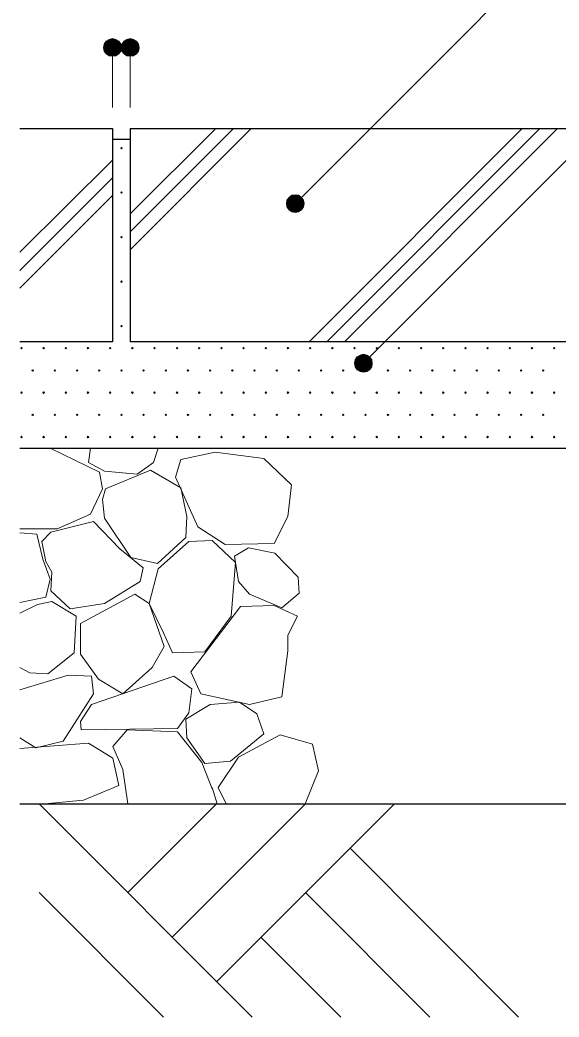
# Model space of a CAD drawing. Header units: millimetres. Extents: x 0 to 420, y 0 to 297.
# Drawn here: x 38.8 to 69.2, y 189.8 to 246 of the extents above; entities that cross this region are included whole.
import ezdxf

# ---------------------------------------------------------------- set-up
doc = ezdxf.new("R2010")
doc.units = ezdxf.units.MM

msp = doc.modelspace()

# ---------------------------------------------------------------- hatches: boundary and pattern name
h = msp.add_hatch(color=7)
h.paths.add_polyline_path([(43.688, 244.75), (43.582, 244.581), (44.048, 244.39), (43.688, 244.75)])
h.paths.add_polyline_path([(43.582, 244.581), (44.048, 244.39), (43.54, 244.39), (43.582, 244.581)])
h.paths.add_polyline_path([(44.048, 244.39), (43.54, 244.39), (43.582, 244.2), (44.048, 244.39)])
h = msp.add_hatch(color=7)
h.paths.add_polyline_path([(44.238, 244.856), (44.048, 244.898), (44.048, 244.39), (44.238, 244.856)])
h.paths.add_polyline_path([(44.048, 244.898), (44.048, 244.39), (43.857, 244.856), (44.048, 244.898)])
h.paths.add_polyline_path([(44.048, 244.39), (43.857, 244.856), (43.688, 244.75), (44.048, 244.39)])
h = msp.add_hatch(color=7)
h.paths.add_polyline_path([(44.556, 244.39), (44.514, 244.581), (44.048, 244.39), (44.556, 244.39)])
h.paths.add_polyline_path([(44.514, 244.581), (44.048, 244.39), (44.408, 244.75), (44.514, 244.581)])
h.paths.add_polyline_path([(44.048, 244.39), (44.408, 244.75), (44.238, 244.856), (44.048, 244.39)])
h = msp.add_hatch(color=7)
h.paths.add_polyline_path([(45.043, 244.898), (44.852, 244.856), (45.043, 244.39), (45.043, 244.898)])
h.paths.add_polyline_path([(44.852, 244.856), (45.043, 244.39), (44.704, 244.75), (44.852, 244.856)])
h.paths.add_polyline_path([(45.043, 244.39), (44.704, 244.75), (44.577, 244.581), (45.043, 244.39)])
h = msp.add_hatch(color=7)
h.paths.add_polyline_path([(45.508, 244.581), (45.403, 244.75), (45.043, 244.39), (45.508, 244.581)])
h.paths.add_polyline_path([(45.403, 244.75), (45.043, 244.39), (45.233, 244.856), (45.403, 244.75)])
h.paths.add_polyline_path([(45.043, 244.39), (45.233, 244.856), (45.043, 244.898), (45.043, 244.39)])
h = msp.add_hatch(color=7)
h.paths.add_polyline_path([(43.582, 244.2), (43.688, 244.052), (44.048, 244.39), (43.582, 244.2)])
h.paths.add_polyline_path([(43.688, 244.052), (44.048, 244.39), (43.857, 243.925), (43.688, 244.052)])
h.paths.add_polyline_path([(44.048, 244.39), (43.857, 243.925), (44.048, 243.904), (44.048, 244.39)])
h = msp.add_hatch(color=7)
h.paths.add_polyline_path([(44.048, 243.904), (44.238, 243.925), (44.048, 244.39), (44.048, 243.904)])
h.paths.add_polyline_path([(44.238, 243.925), (44.048, 244.39), (44.408, 244.052), (44.238, 243.925)])
h.paths.add_polyline_path([(44.048, 244.39), (44.408, 244.052), (44.514, 244.2), (44.048, 244.39)])
for points in [[(44.514, 244.2), (44.556, 244.39), (44.048, 244.39), (44.514, 244.2)], [(44.577, 244.581), (44.556, 244.39), (45.043, 244.39), (44.577, 244.581)], [(44.556, 238.781), (44.535, 238.76), (44.514, 238.739), (44.535, 238.718), (44.556, 238.696), (44.577, 238.718), (44.598, 238.739), (44.577, 238.76), (44.556, 238.781)], [(44.556, 236.283), (44.535, 236.262), (44.514, 236.241), (44.535, 236.22), (44.556, 236.199), (44.577, 236.22), (44.598, 236.241), (44.577, 236.262), (44.556, 236.283)], [(53.869, 235.437), (53.996, 235.267), (54.335, 235.627), (53.869, 235.437)], [(44.556, 233.765), (44.535, 233.743), (44.514, 233.722), (44.535, 233.701), (44.556, 233.68), (44.577, 233.701), (44.598, 233.722), (44.577, 233.743), (44.556, 233.765)], [(44.556, 231.267), (44.535, 231.246), (44.514, 231.225), (44.535, 231.204), (44.556, 231.182), (44.577, 231.204), (44.598, 231.225), (44.577, 231.246), (44.556, 231.267)], [(44.556, 228.769), (44.535, 228.748), (44.514, 228.727), (44.535, 228.706), (44.556, 228.685), (44.577, 228.706), (44.598, 228.727), (44.577, 228.748), (44.556, 228.769)], [(38.925, 227.521), (38.904, 227.499), (38.883, 227.478), (38.904, 227.457), (38.925, 227.436), (38.947, 227.457), (38.968, 227.478), (38.947, 227.499), (38.925, 227.521)], [(40.174, 227.521), (40.153, 227.499), (40.132, 227.478), (40.153, 227.457), (40.174, 227.436), (40.196, 227.457), (40.217, 227.478), (40.196, 227.499), (40.174, 227.521)], [(41.423, 227.521), (41.402, 227.499), (41.381, 227.478), (41.402, 227.457), (41.423, 227.436), (41.444, 227.457), (41.466, 227.478), (41.444, 227.499), (41.423, 227.521)], [(42.672, 227.521), (42.651, 227.499), (42.63, 227.478), (42.651, 227.457), (42.672, 227.436), (42.693, 227.457), (42.714, 227.478), (42.693, 227.499), (42.672, 227.521)], [(43.921, 227.521), (43.9, 227.499), (43.879, 227.478), (43.9, 227.457), (43.921, 227.436), (43.942, 227.457), (43.963, 227.478), (43.942, 227.499), (43.921, 227.521)], [(45.17, 227.521), (45.148, 227.499), (45.127, 227.478), (45.148, 227.457), (45.17, 227.436), (45.191, 227.457), (45.212, 227.478), (45.191, 227.499), (45.17, 227.521)], [(46.419, 227.521), (46.397, 227.499), (46.376, 227.478), (46.397, 227.457), (46.419, 227.436), (46.44, 227.457), (46.461, 227.478), (46.44, 227.499), (46.419, 227.521)], [(47.689, 227.521), (47.667, 227.499), (47.646, 227.478), (47.667, 227.457), (47.689, 227.436), (47.71, 227.457), (47.731, 227.478), (47.71, 227.499), (47.689, 227.521)], [(48.937, 227.521), (48.916, 227.499), (48.895, 227.478), (48.916, 227.457), (48.937, 227.436), (48.959, 227.457), (48.98, 227.478), (48.959, 227.499), (48.937, 227.521)], [(50.186, 227.521), (50.165, 227.499), (50.144, 227.478), (50.165, 227.457), (50.186, 227.436), (50.207, 227.457), (50.229, 227.478), (50.207, 227.499), (50.186, 227.521)], [(51.435, 227.521), (51.414, 227.499), (51.393, 227.478), (51.414, 227.457), (51.435, 227.436), (51.456, 227.457), (51.477, 227.478), (51.456, 227.499), (51.435, 227.521)], [(52.684, 227.521), (52.663, 227.499), (52.641, 227.478), (52.663, 227.457), (52.684, 227.436), (52.705, 227.457), (52.726, 227.478), (52.705, 227.499), (52.684, 227.521)], [(53.933, 227.521), (53.912, 227.499), (53.89, 227.478), (53.912, 227.457), (53.933, 227.436), (53.954, 227.457), (53.975, 227.478), (53.954, 227.499), (53.933, 227.521)], [(55.182, 227.521), (55.16, 227.499), (55.139, 227.478), (55.16, 227.457), (55.182, 227.436), (55.203, 227.457), (55.224, 227.478), (55.203, 227.499), (55.182, 227.521)], [(56.43, 227.521), (56.409, 227.499), (56.388, 227.478), (56.409, 227.457), (56.43, 227.436), (56.452, 227.457), (56.473, 227.478), (56.452, 227.499), (56.43, 227.521)], [(57.679, 227.521), (57.658, 227.499), (57.637, 227.478), (57.658, 227.457), (57.679, 227.436), (57.7, 227.457), (57.721, 227.478), (57.7, 227.499), (57.679, 227.521)], [(58.928, 227.521), (58.907, 227.499), (58.886, 227.478), (58.907, 227.457), (58.928, 227.436), (58.949, 227.457), (58.97, 227.478), (58.949, 227.499), (58.928, 227.521)], [(60.177, 227.521), (60.156, 227.499), (60.135, 227.478), (60.156, 227.457), (60.177, 227.436), (60.198, 227.457), (60.219, 227.478), (60.198, 227.499), (60.177, 227.521)], [(61.426, 227.521), (61.404, 227.499), (61.383, 227.478), (61.404, 227.457), (61.426, 227.436), (61.447, 227.457), (61.468, 227.478), (61.447, 227.499), (61.426, 227.521)], [(62.675, 227.521), (62.653, 227.499), (62.632, 227.478), (62.653, 227.457), (62.675, 227.436), (62.696, 227.457), (62.717, 227.478), (62.696, 227.499), (62.675, 227.521)], [(63.923, 227.521), (63.902, 227.499), (63.881, 227.478), (63.902, 227.457), (63.923, 227.436), (63.945, 227.457), (63.966, 227.478), (63.945, 227.499), (63.923, 227.521)], [(65.172, 227.521), (65.151, 227.499), (65.13, 227.478), (65.151, 227.457), (65.172, 227.436), (65.193, 227.457), (65.215, 227.478), (65.193, 227.499), (65.172, 227.521)], [(66.421, 227.521), (66.4, 227.499), (66.379, 227.478), (66.4, 227.457), (66.421, 227.436), (66.442, 227.457), (66.463, 227.478), (66.442, 227.499), (66.421, 227.521)], [(67.67, 227.521), (67.649, 227.499), (67.628, 227.478), (67.649, 227.457), (67.67, 227.436), (67.691, 227.457), (67.712, 227.478), (67.691, 227.499), (67.67, 227.521)], [(68.919, 227.521), (68.898, 227.499), (68.876, 227.478), (68.898, 227.457), (68.919, 227.436), (68.94, 227.457), (68.961, 227.478), (68.94, 227.499), (68.919, 227.521)], [(39.561, 226.272), (39.539, 226.25), (39.518, 226.229), (39.539, 226.208), (39.561, 226.187), (39.582, 226.208), (39.603, 226.229), (39.582, 226.25), (39.561, 226.272)], [(40.809, 226.272), (40.788, 226.25), (40.767, 226.229), (40.788, 226.208), (40.809, 226.187), (40.83, 226.208), (40.852, 226.229), (40.83, 226.25), (40.809, 226.272)], [(42.058, 226.272), (42.037, 226.25), (42.016, 226.229), (42.037, 226.208), (42.058, 226.187), (42.079, 226.208), (42.1, 226.229), (42.079, 226.25), (42.058, 226.272)], [(43.307, 226.272), (43.286, 226.25), (43.265, 226.229), (43.286, 226.208), (43.307, 226.187), (43.328, 226.208), (43.349, 226.229), (43.328, 226.25), (43.307, 226.272)], [(44.556, 226.272), (44.535, 226.25), (44.514, 226.229), (44.535, 226.208), (44.556, 226.187), (44.577, 226.208), (44.598, 226.229), (44.577, 226.25), (44.556, 226.272)], [(45.805, 226.272), (45.784, 226.25), (45.762, 226.229), (45.784, 226.208), (45.805, 226.187), (45.826, 226.208), (45.847, 226.229), (45.826, 226.25), (45.805, 226.272)], [(47.054, 226.272), (47.032, 226.25), (47.011, 226.229), (47.032, 226.208), (47.054, 226.187), (47.075, 226.208), (47.096, 226.229), (47.075, 226.25), (47.054, 226.272)], [(48.302, 226.272), (48.281, 226.25), (48.26, 226.229), (48.281, 226.208), (48.302, 226.187), (48.323, 226.208), (48.345, 226.229), (48.323, 226.25), (48.302, 226.272)], [(49.551, 226.272), (49.53, 226.25), (49.509, 226.229), (49.53, 226.208), (49.551, 226.187), (49.572, 226.208), (49.594, 226.229), (49.572, 226.25), (49.551, 226.272)], [(50.8, 226.272), (50.779, 226.25), (50.758, 226.229), (50.779, 226.208), (50.8, 226.187), (50.821, 226.208), (50.842, 226.229), (50.821, 226.25), (50.8, 226.272)], [(52.049, 226.272), (52.028, 226.25), (52.007, 226.229), (52.028, 226.208), (52.049, 226.187), (52.07, 226.208), (52.091, 226.229), (52.07, 226.25), (52.049, 226.272)], [(53.298, 226.272), (53.277, 226.25), (53.255, 226.229), (53.277, 226.208), (53.298, 226.187), (53.319, 226.208), (53.34, 226.229), (53.319, 226.25), (53.298, 226.272)], [(54.546, 226.272), (54.525, 226.25), (54.504, 226.229), (54.525, 226.208), (54.546, 226.187), (54.568, 226.208), (54.589, 226.229), (54.568, 226.25), (54.546, 226.272)], [(55.795, 226.272), (55.774, 226.25), (55.753, 226.229), (55.774, 226.208), (55.795, 226.187), (55.816, 226.208), (55.838, 226.229), (55.816, 226.25), (55.795, 226.272)], [(57.044, 226.272), (57.023, 226.25), (57.002, 226.229), (57.023, 226.208), (57.044, 226.187), (57.065, 226.208), (57.087, 226.229), (57.065, 226.25), (57.044, 226.272)], [(57.721, 226.441), (57.827, 226.272), (58.187, 226.631), (57.721, 226.441)], [(58.293, 226.272), (58.272, 226.25), (58.251, 226.229), (58.272, 226.208), (58.293, 226.187), (58.314, 226.208), (58.335, 226.229), (58.314, 226.25), (58.293, 226.272)], [(59.563, 226.272), (59.542, 226.25), (59.521, 226.229), (59.542, 226.208), (59.563, 226.187), (59.584, 226.208), (59.605, 226.229), (59.584, 226.25), (59.563, 226.272)], [(60.812, 226.272), (60.791, 226.25), (60.77, 226.229), (60.791, 226.208), (60.812, 226.187), (60.833, 226.208), (60.854, 226.229), (60.833, 226.25), (60.812, 226.272)], [(62.061, 226.272), (62.04, 226.25), (62.018, 226.229), (62.04, 226.208), (62.061, 226.187), (62.082, 226.208), (62.103, 226.229), (62.082, 226.25), (62.061, 226.272)], [(63.31, 226.272), (63.288, 226.25), (63.267, 226.229), (63.288, 226.208), (63.31, 226.187), (63.331, 226.208), (63.352, 226.229), (63.331, 226.25), (63.31, 226.272)], [(64.558, 226.272), (64.537, 226.25), (64.516, 226.229), (64.537, 226.208), (64.558, 226.187), (64.579, 226.208), (64.601, 226.229), (64.579, 226.25), (64.558, 226.272)], [(65.807, 226.272), (65.786, 226.25), (65.765, 226.229), (65.786, 226.208), (65.807, 226.187), (65.828, 226.208), (65.85, 226.229), (65.828, 226.25), (65.807, 226.272)], [(67.056, 226.272), (67.035, 226.25), (67.014, 226.229), (67.035, 226.208), (67.056, 226.187), (67.077, 226.208), (67.098, 226.229), (67.077, 226.25), (67.056, 226.272)], [(68.305, 226.272), (68.284, 226.25), (68.262, 226.229), (68.284, 226.208), (68.305, 226.187), (68.326, 226.208), (68.347, 226.229), (68.326, 226.25), (68.305, 226.272)], [(38.925, 225.023), (38.904, 225.002), (38.883, 224.98), (38.904, 224.959), (38.925, 224.938), (38.947, 224.959), (38.968, 224.98), (38.947, 225.002), (38.925, 225.023)], [(40.174, 225.023), (40.153, 225.002), (40.132, 224.98), (40.153, 224.959), (40.174, 224.938), (40.196, 224.959), (40.217, 224.98), (40.196, 225.002), (40.174, 225.023)], [(41.423, 225.023), (41.402, 225.002), (41.381, 224.98), (41.402, 224.959), (41.423, 224.938), (41.444, 224.959), (41.466, 224.98), (41.444, 225.002), (41.423, 225.023)], [(42.672, 225.023), (42.651, 225.002), (42.63, 224.98), (42.651, 224.959), (42.672, 224.938), (42.693, 224.959), (42.714, 224.98), (42.693, 225.002), (42.672, 225.023)], [(43.921, 225.023), (43.9, 225.002), (43.879, 224.98), (43.9, 224.959), (43.921, 224.938), (43.942, 224.959), (43.963, 224.98), (43.942, 225.002), (43.921, 225.023)], [(45.17, 225.023), (45.148, 225.002), (45.127, 224.98), (45.148, 224.959), (45.17, 224.938), (45.191, 224.959), (45.212, 224.98), (45.191, 225.002), (45.17, 225.023)], [(46.419, 225.023), (46.397, 225.002), (46.376, 224.98), (46.397, 224.959), (46.419, 224.938), (46.44, 224.959), (46.461, 224.98), (46.44, 225.002), (46.419, 225.023)], [(47.689, 225.023), (47.667, 225.002), (47.646, 224.98), (47.667, 224.959), (47.689, 224.938), (47.71, 224.959), (47.731, 224.98), (47.71, 225.002), (47.689, 225.023)], [(48.937, 225.023), (48.916, 225.002), (48.895, 224.98), (48.916, 224.959), (48.937, 224.938), (48.959, 224.959), (48.98, 224.98), (48.959, 225.002), (48.937, 225.023)], [(50.186, 225.023), (50.165, 225.002), (50.144, 224.98), (50.165, 224.959), (50.186, 224.938), (50.207, 224.959), (50.229, 224.98), (50.207, 225.002), (50.186, 225.023)], [(51.435, 225.023), (51.414, 225.002), (51.393, 224.98), (51.414, 224.959), (51.435, 224.938), (51.456, 224.959), (51.477, 224.98), (51.456, 225.002), (51.435, 225.023)], [(52.684, 225.023), (52.663, 225.002), (52.641, 224.98), (52.663, 224.959), (52.684, 224.938), (52.705, 224.959), (52.726, 224.98), (52.705, 225.002), (52.684, 225.023)], [(53.933, 225.023), (53.912, 225.002), (53.89, 224.98), (53.912, 224.959), (53.933, 224.938), (53.954, 224.959), (53.975, 224.98), (53.954, 225.002), (53.933, 225.023)], [(55.182, 225.023), (55.16, 225.002), (55.139, 224.98), (55.16, 224.959), (55.182, 224.938), (55.203, 224.959), (55.224, 224.98), (55.203, 225.002), (55.182, 225.023)], [(56.43, 225.023), (56.409, 225.002), (56.388, 224.98), (56.409, 224.959), (56.43, 224.938), (56.452, 224.959), (56.473, 224.98), (56.452, 225.002), (56.43, 225.023)], [(57.679, 225.023), (57.658, 225.002), (57.637, 224.98), (57.658, 224.959), (57.679, 224.938), (57.7, 224.959), (57.721, 224.98), (57.7, 225.002), (57.679, 225.023)], [(58.928, 225.023), (58.907, 225.002), (58.886, 224.98), (58.907, 224.959), (58.928, 224.938), (58.949, 224.959), (58.97, 224.98), (58.949, 225.002), (58.928, 225.023)], [(60.177, 225.023), (60.156, 225.002), (60.135, 224.98), (60.156, 224.959), (60.177, 224.938), (60.198, 224.959), (60.219, 224.98), (60.198, 225.002), (60.177, 225.023)], [(61.426, 225.023), (61.404, 225.002), (61.383, 224.98), (61.404, 224.959), (61.426, 224.938), (61.447, 224.959), (61.468, 224.98), (61.447, 225.002), (61.426, 225.023)], [(62.675, 225.023), (62.653, 225.002), (62.632, 224.98), (62.653, 224.959), (62.675, 224.938), (62.696, 224.959), (62.717, 224.98), (62.696, 225.002), (62.675, 225.023)], [(63.923, 225.023), (63.902, 225.002), (63.881, 224.98), (63.902, 224.959), (63.923, 224.938), (63.945, 224.959), (63.966, 224.98), (63.945, 225.002), (63.923, 225.023)], [(65.172, 225.023), (65.151, 225.002), (65.13, 224.98), (65.151, 224.959), (65.172, 224.938), (65.193, 224.959), (65.215, 224.98), (65.193, 225.002), (65.172, 225.023)], [(66.421, 225.023), (66.4, 225.002), (66.379, 224.98), (66.4, 224.959), (66.421, 224.938), (66.442, 224.959), (66.463, 224.98), (66.442, 225.002), (66.421, 225.023)], [(67.67, 225.023), (67.649, 225.002), (67.628, 224.98), (67.649, 224.959), (67.67, 224.938), (67.691, 224.959), (67.712, 224.98), (67.691, 225.002), (67.67, 225.023)], [(68.919, 225.023), (68.898, 225.002), (68.876, 224.98), (68.898, 224.959), (68.919, 224.938), (68.94, 224.959), (68.961, 224.98), (68.94, 225.002), (68.919, 225.023)], [(39.561, 223.774), (39.539, 223.753), (39.518, 223.732), (39.539, 223.711), (39.561, 223.689), (39.582, 223.711), (39.603, 223.732), (39.582, 223.753), (39.561, 223.774)], [(40.809, 223.774), (40.788, 223.753), (40.767, 223.732), (40.788, 223.711), (40.809, 223.689), (40.83, 223.711), (40.852, 223.732), (40.83, 223.753), (40.809, 223.774)], [(42.058, 223.774), (42.037, 223.753), (42.016, 223.732), (42.037, 223.711), (42.058, 223.689), (42.079, 223.711), (42.1, 223.732), (42.079, 223.753), (42.058, 223.774)], [(43.307, 223.774), (43.286, 223.753), (43.265, 223.732), (43.286, 223.711), (43.307, 223.689), (43.328, 223.711), (43.349, 223.732), (43.328, 223.753), (43.307, 223.774)], [(44.556, 223.774), (44.535, 223.753), (44.514, 223.732), (44.535, 223.711), (44.556, 223.689), (44.577, 223.711), (44.598, 223.732), (44.577, 223.753), (44.556, 223.774)], [(45.805, 223.774), (45.784, 223.753), (45.762, 223.732), (45.784, 223.711), (45.805, 223.689), (45.826, 223.711), (45.847, 223.732), (45.826, 223.753), (45.805, 223.774)], [(47.054, 223.774), (47.032, 223.753), (47.011, 223.732), (47.032, 223.711), (47.054, 223.689), (47.075, 223.711), (47.096, 223.732), (47.075, 223.753), (47.054, 223.774)], [(48.302, 223.774), (48.281, 223.753), (48.26, 223.732), (48.281, 223.711), (48.302, 223.689), (48.323, 223.711), (48.345, 223.732), (48.323, 223.753), (48.302, 223.774)], [(49.551, 223.774), (49.53, 223.753), (49.509, 223.732), (49.53, 223.711), (49.551, 223.689), (49.572, 223.711), (49.594, 223.732), (49.572, 223.753), (49.551, 223.774)], [(50.8, 223.774), (50.779, 223.753), (50.758, 223.732), (50.779, 223.711), (50.8, 223.689), (50.821, 223.711), (50.842, 223.732), (50.821, 223.753), (50.8, 223.774)], [(52.049, 223.774), (52.028, 223.753), (52.007, 223.732), (52.028, 223.711), (52.049, 223.689), (52.07, 223.711), (52.091, 223.732), (52.07, 223.753), (52.049, 223.774)], [(53.298, 223.774), (53.277, 223.753), (53.255, 223.732), (53.277, 223.711), (53.298, 223.689), (53.319, 223.711), (53.34, 223.732), (53.319, 223.753), (53.298, 223.774)], [(54.546, 223.774), (54.525, 223.753), (54.504, 223.732), (54.525, 223.711), (54.546, 223.689), (54.568, 223.711), (54.589, 223.732), (54.568, 223.753), (54.546, 223.774)], [(55.795, 223.774), (55.774, 223.753), (55.753, 223.732), (55.774, 223.711), (55.795, 223.689), (55.816, 223.711), (55.838, 223.732), (55.816, 223.753), (55.795, 223.774)], [(57.044, 223.774), (57.023, 223.753), (57.002, 223.732), (57.023, 223.711), (57.044, 223.689), (57.065, 223.711), (57.087, 223.732), (57.065, 223.753), (57.044, 223.774)], [(58.293, 223.774), (58.272, 223.753), (58.251, 223.732), (58.272, 223.711), (58.293, 223.689), (58.314, 223.711), (58.335, 223.732), (58.314, 223.753), (58.293, 223.774)], [(59.563, 223.774), (59.542, 223.753), (59.521, 223.732), (59.542, 223.711), (59.563, 223.689), (59.584, 223.711), (59.605, 223.732), (59.584, 223.753), (59.563, 223.774)], [(60.812, 223.774), (60.791, 223.753), (60.77, 223.732), (60.791, 223.711), (60.812, 223.689), (60.833, 223.711), (60.854, 223.732), (60.833, 223.753), (60.812, 223.774)], [(62.061, 223.774), (62.04, 223.753), (62.018, 223.732), (62.04, 223.711), (62.061, 223.689), (62.082, 223.711), (62.103, 223.732), (62.082, 223.753), (62.061, 223.774)], [(63.31, 223.774), (63.288, 223.753), (63.267, 223.732), (63.288, 223.711), (63.31, 223.689), (63.331, 223.711), (63.352, 223.732), (63.331, 223.753), (63.31, 223.774)], [(64.558, 223.774), (64.537, 223.753), (64.516, 223.732), (64.537, 223.711), (64.558, 223.689), (64.579, 223.711), (64.601, 223.732), (64.579, 223.753), (64.558, 223.774)], [(65.807, 223.774), (65.786, 223.753), (65.765, 223.732), (65.786, 223.711), (65.807, 223.689), (65.828, 223.711), (65.85, 223.732), (65.828, 223.753), (65.807, 223.774)], [(67.056, 223.774), (67.035, 223.753), (67.014, 223.732), (67.035, 223.711), (67.056, 223.689), (67.077, 223.711), (67.098, 223.732), (67.077, 223.753), (67.056, 223.774)], [(68.305, 223.774), (68.284, 223.753), (68.262, 223.732), (68.284, 223.711), (68.305, 223.689), (68.326, 223.711), (68.347, 223.732), (68.326, 223.753), (68.305, 223.774)], [(38.925, 222.525), (38.904, 222.504), (38.883, 222.483), (38.904, 222.462), (38.925, 222.44), (38.947, 222.462), (38.968, 222.483), (38.947, 222.504), (38.925, 222.525)], [(40.174, 222.525), (40.153, 222.504), (40.132, 222.483), (40.153, 222.462), (40.174, 222.44), (40.196, 222.462), (40.217, 222.483), (40.196, 222.504), (40.174, 222.525)], [(41.423, 222.525), (41.402, 222.504), (41.381, 222.483), (41.402, 222.462), (41.423, 222.44), (41.444, 222.462), (41.466, 222.483), (41.444, 222.504), (41.423, 222.525)], [(42.672, 222.525), (42.651, 222.504), (42.63, 222.483), (42.651, 222.462), (42.672, 222.44), (42.693, 222.462), (42.714, 222.483), (42.693, 222.504), (42.672, 222.525)], [(43.921, 222.525), (43.9, 222.504), (43.879, 222.483), (43.9, 222.462), (43.921, 222.44), (43.942, 222.462), (43.963, 222.483), (43.942, 222.504), (43.921, 222.525)], [(45.17, 222.525), (45.148, 222.504), (45.127, 222.483), (45.148, 222.462), (45.17, 222.44), (45.191, 222.462), (45.212, 222.483), (45.191, 222.504), (45.17, 222.525)], [(46.419, 222.525), (46.397, 222.504), (46.376, 222.483), (46.397, 222.462), (46.419, 222.44), (46.44, 222.462), (46.461, 222.483), (46.44, 222.504), (46.419, 222.525)], [(47.689, 222.525), (47.667, 222.504), (47.646, 222.483), (47.667, 222.462), (47.689, 222.44), (47.71, 222.462), (47.731, 222.483), (47.71, 222.504), (47.689, 222.525)], [(48.937, 222.525), (48.916, 222.504), (48.895, 222.483), (48.916, 222.462), (48.937, 222.44), (48.959, 222.462), (48.98, 222.483), (48.959, 222.504), (48.937, 222.525)], [(50.186, 222.525), (50.165, 222.504), (50.144, 222.483), (50.165, 222.462), (50.186, 222.44), (50.207, 222.462), (50.229, 222.483), (50.207, 222.504), (50.186, 222.525)], [(51.435, 222.525), (51.414, 222.504), (51.393, 222.483), (51.414, 222.462), (51.435, 222.44), (51.456, 222.462), (51.477, 222.483), (51.456, 222.504), (51.435, 222.525)], [(52.684, 222.525), (52.663, 222.504), (52.641, 222.483), (52.663, 222.462), (52.684, 222.44), (52.705, 222.462), (52.726, 222.483), (52.705, 222.504), (52.684, 222.525)], [(53.933, 222.525), (53.912, 222.504), (53.89, 222.483), (53.912, 222.462), (53.933, 222.44), (53.954, 222.462), (53.975, 222.483), (53.954, 222.504), (53.933, 222.525)], [(55.182, 222.525), (55.16, 222.504), (55.139, 222.483), (55.16, 222.462), (55.182, 222.44), (55.203, 222.462), (55.224, 222.483), (55.203, 222.504), (55.182, 222.525)], [(56.43, 222.525), (56.409, 222.504), (56.388, 222.483), (56.409, 222.462), (56.43, 222.44), (56.452, 222.462), (56.473, 222.483), (56.452, 222.504), (56.43, 222.525)], [(57.679, 222.525), (57.658, 222.504), (57.637, 222.483), (57.658, 222.462), (57.679, 222.44), (57.7, 222.462), (57.721, 222.483), (57.7, 222.504), (57.679, 222.525)], [(58.928, 222.525), (58.907, 222.504), (58.886, 222.483), (58.907, 222.462), (58.928, 222.44), (58.949, 222.462), (58.97, 222.483), (58.949, 222.504), (58.928, 222.525)], [(60.177, 222.525), (60.156, 222.504), (60.135, 222.483), (60.156, 222.462), (60.177, 222.44), (60.198, 222.462), (60.219, 222.483), (60.198, 222.504), (60.177, 222.525)], [(61.426, 222.525), (61.404, 222.504), (61.383, 222.483), (61.404, 222.462), (61.426, 222.44), (61.447, 222.462), (61.468, 222.483), (61.447, 222.504), (61.426, 222.525)], [(62.675, 222.525), (62.653, 222.504), (62.632, 222.483), (62.653, 222.462), (62.675, 222.44), (62.696, 222.462), (62.717, 222.483), (62.696, 222.504), (62.675, 222.525)], [(63.923, 222.525), (63.902, 222.504), (63.881, 222.483), (63.902, 222.462), (63.923, 222.44), (63.945, 222.462), (63.966, 222.483), (63.945, 222.504), (63.923, 222.525)], [(65.172, 222.525), (65.151, 222.504), (65.13, 222.483), (65.151, 222.462), (65.172, 222.44), (65.193, 222.462), (65.215, 222.483), (65.193, 222.504), (65.172, 222.525)], [(66.421, 222.525), (66.4, 222.504), (66.379, 222.483), (66.4, 222.462), (66.421, 222.44), (66.442, 222.462), (66.463, 222.483), (66.442, 222.504), (66.421, 222.525)], [(67.67, 222.525), (67.649, 222.504), (67.628, 222.483), (67.649, 222.462), (67.67, 222.44), (67.691, 222.462), (67.712, 222.483), (67.691, 222.504), (67.67, 222.525)], [(68.919, 222.525), (68.898, 222.504), (68.876, 222.483), (68.898, 222.462), (68.919, 222.44), (68.94, 222.462), (68.961, 222.483), (68.94, 222.504), (68.919, 222.525)]]:
    msp.add_hatch(color=7).paths.add_polyline_path(points)
h = msp.add_hatch(color=7)
h.paths.add_polyline_path([(44.556, 244.39), (44.577, 244.2), (45.043, 244.39), (44.556, 244.39)])
h.paths.add_polyline_path([(44.577, 244.2), (45.043, 244.39), (44.704, 244.052), (44.577, 244.2)])
h.paths.add_polyline_path([(45.043, 244.39), (44.704, 244.052), (44.852, 243.925), (45.043, 244.39)])
h = msp.add_hatch(color=7)
h.paths.add_polyline_path([(44.852, 243.925), (45.043, 243.904), (45.043, 244.39), (44.852, 243.925)])
h.paths.add_polyline_path([(45.043, 243.904), (45.043, 244.39), (45.233, 243.925), (45.043, 243.904)])
h.paths.add_polyline_path([(45.043, 244.39), (45.233, 243.925), (45.403, 244.052), (45.043, 244.39)])
h = msp.add_hatch(color=7)
h.paths.add_polyline_path([(45.403, 244.052), (45.508, 244.2), (45.043, 244.39), (45.403, 244.052)])
h.paths.add_polyline_path([(45.508, 244.2), (45.043, 244.39), (45.551, 244.39), (45.508, 244.2)])
h.paths.add_polyline_path([(45.043, 244.39), (45.551, 244.39), (45.508, 244.581), (45.043, 244.39)])
h = msp.add_hatch(color=7)
h.paths.add_polyline_path([(53.996, 235.966), (53.869, 235.818), (54.335, 235.627), (53.996, 235.966)])
h.paths.add_polyline_path([(53.869, 235.818), (54.335, 235.627), (53.848, 235.627), (53.869, 235.818)])
h.paths.add_polyline_path([(54.335, 235.627), (53.848, 235.627), (53.869, 235.437), (54.335, 235.627)])
h = msp.add_hatch(color=7)
h.paths.add_polyline_path([(54.525, 236.093), (54.335, 236.114), (54.335, 235.627), (54.525, 236.093)])
h.paths.add_polyline_path([(54.335, 236.114), (54.335, 235.627), (54.144, 236.093), (54.335, 236.114)])
h.paths.add_polyline_path([(54.335, 235.627), (54.144, 236.093), (53.996, 235.966), (54.335, 235.627)])
h = msp.add_hatch(color=7)
h.paths.add_polyline_path([(54.843, 235.627), (54.8, 235.818), (54.335, 235.627), (54.843, 235.627)])
h.paths.add_polyline_path([(54.8, 235.818), (54.335, 235.627), (54.695, 235.966), (54.8, 235.818)])
h.paths.add_polyline_path([(54.335, 235.627), (54.695, 235.966), (54.525, 236.093), (54.335, 235.627)])
h = msp.add_hatch(color=7)
h.paths.add_polyline_path([(53.996, 235.267), (54.144, 235.162), (54.335, 235.627), (53.996, 235.267)])
h.paths.add_polyline_path([(54.144, 235.162), (54.335, 235.627), (54.335, 235.119), (54.144, 235.162)])
h.paths.add_polyline_path([(54.335, 235.627), (54.335, 235.119), (54.525, 235.162), (54.335, 235.627)])
h = msp.add_hatch(color=7)
h.paths.add_polyline_path([(54.525, 235.162), (54.695, 235.267), (54.335, 235.627), (54.525, 235.162)])
h.paths.add_polyline_path([(54.695, 235.267), (54.335, 235.627), (54.8, 235.437), (54.695, 235.267)])
h.paths.add_polyline_path([(54.335, 235.627), (54.8, 235.437), (54.843, 235.627), (54.335, 235.627)])
h = msp.add_hatch(color=7)
h.paths.add_polyline_path([(57.827, 226.991), (57.721, 226.822), (58.187, 226.631), (57.827, 226.991)])
h.paths.add_polyline_path([(57.721, 226.822), (58.187, 226.631), (57.679, 226.631), (57.721, 226.822)])
h.paths.add_polyline_path([(58.187, 226.631), (57.679, 226.631), (57.721, 226.441), (58.187, 226.631)])
h = msp.add_hatch(color=7)
h.paths.add_polyline_path([(58.378, 227.097), (58.187, 227.139), (58.187, 226.631), (58.378, 227.097)])
h.paths.add_polyline_path([(58.187, 227.139), (58.187, 226.631), (57.997, 227.097), (58.187, 227.139)])
h.paths.add_polyline_path([(58.187, 226.631), (57.997, 227.097), (57.827, 226.991), (58.187, 226.631)])
h = msp.add_hatch(color=7)
h.paths.add_polyline_path([(58.674, 226.631), (58.653, 226.822), (58.187, 226.631), (58.674, 226.631)])
h.paths.add_polyline_path([(58.653, 226.822), (58.187, 226.631), (58.526, 226.991), (58.653, 226.822)])
h.paths.add_polyline_path([(58.187, 226.631), (58.526, 226.991), (58.378, 227.097), (58.187, 226.631)])
h = msp.add_hatch(color=7)
h.paths.add_polyline_path([(57.827, 226.272), (57.997, 226.166), (58.187, 226.631), (57.827, 226.272)])
h.paths.add_polyline_path([(57.997, 226.166), (58.187, 226.631), (58.187, 226.123), (57.997, 226.166)])
h.paths.add_polyline_path([(58.187, 226.631), (58.187, 226.123), (58.378, 226.166), (58.187, 226.631)])
h = msp.add_hatch(color=7)
h.paths.add_polyline_path([(58.378, 226.166), (58.526, 226.272), (58.187, 226.631), (58.378, 226.166)])
h.paths.add_polyline_path([(58.526, 226.272), (58.187, 226.631), (58.653, 226.441), (58.526, 226.272)])
h.paths.add_polyline_path([(58.187, 226.631), (58.653, 226.441), (58.674, 226.631), (58.187, 226.631)])

# ---------------------------------------------------------------- linework, layer by layer
at = {"lineweight": 13}
for points in [[(75.036, 256.328), (54.525, 235.797)], [(45.043, 244.412), (44.048, 244.412)], [(44.048, 241.025), (44.048, 244.369)], [(45.043, 241.025), (45.043, 244.369)], [(76.052, 244.496), (58.357, 226.801)], [(45.043, 235.035), (49.869, 239.839)], [(45.043, 233.024), (51.858, 239.839)], [(45.043, 234.019), (50.864, 239.839)], [(55.118, 227.838), (67.12, 239.839)], [(56.113, 227.838), (68.114, 239.839)], [(57.108, 227.838), (69.109, 239.839)], [(38.841, 232.876), (44.048, 238.062)], [(38.841, 231.86), (44.048, 237.067)], [(38.841, 230.865), (44.048, 236.072)], [(40.534, 221.848), (43.328, 220.514), (43.498, 219.562), (42.82, 218.144), (40.936, 217.318), (38.841, 217.318)], [(42.82, 221.848), (42.693, 221.043), (43.603, 220.557), (45.445, 220.387), (46.355, 221.043), (46.63, 221.848)], [(38.841, 217.085), (39.793, 217.022), (40.132, 215.604), (40.534, 214.482), (40.301, 213.466), (38.841, 213.17)], [(38.841, 212.577), (39.836, 213.064), (40.64, 213.233), (42.016, 212.407), (41.889, 210.333), (40.407, 209.148), (39.391, 209.211), (38.841, 209.508)], [(38.841, 208.259), (41.55, 209.084), (42.862, 209.021), (42.989, 208.026), (41.275, 205.359), (39.73, 204.999), (38.841, 205.549)], [(44.916, 201.845), (44.641, 203.771), (44.069, 205.063), (44.873, 206.015), (47.71, 205.888), (49.086, 204.174), (49.657, 202.692), (49.657, 202.755), (49.953, 201.845)], [(50.461, 201.845), (49.996, 202.755), (51.139, 204.47), (53.488, 205.719), (55.309, 205.19), (55.647, 203.708), (54.906, 201.845)], [(38.841, 204.957), (42.693, 205.253), (44.069, 204.406), (44.408, 202.882), (42.418, 202.057), (40.238, 201.845)], [(39.92, 201.845), (51.922, 189.844)], [(49.911, 201.845), (44.916, 196.85)], [(54.928, 201.845), (47.413, 194.331)], [(59.923, 201.845), (49.911, 191.833)], [(57.425, 199.348), (66.908, 189.844)], [(39.92, 196.85), (46.927, 189.844)], [(54.928, 196.85), (61.912, 189.844)], [(52.409, 194.331), (56.917, 189.844)]]:
    msp.add_lwpolyline(points, dxfattribs=at)
at = {"lineweight": 0}
for points in [[(43.688, 244.75), (43.582, 244.581), (44.048, 244.39)], [(44.048, 244.39), (43.857, 244.856), (43.688, 244.75)], [(44.048, 244.898), (44.048, 244.39), (43.857, 244.856)], [(44.238, 244.856), (44.048, 244.898), (44.048, 244.39)], [(44.048, 244.39), (44.408, 244.75), (44.238, 244.856)], [(44.514, 244.581), (44.048, 244.39), (44.408, 244.75)], [(45.043, 244.39), (44.704, 244.75), (44.577, 244.581)], [(44.852, 244.856), (45.043, 244.39), (44.704, 244.75)], [(45.043, 244.898), (44.852, 244.856), (45.043, 244.39)], [(45.043, 244.39), (45.233, 244.856), (45.043, 244.898)], [(45.403, 244.75), (45.043, 244.39), (45.233, 244.856)], [(45.508, 244.581), (45.403, 244.75), (45.043, 244.39)], [(43.582, 244.581), (44.048, 244.39), (43.54, 244.39)], [(44.048, 244.39), (43.54, 244.39), (43.582, 244.2)], [(43.582, 244.2), (43.688, 244.052), (44.048, 244.39)], [(43.688, 244.052), (44.048, 244.39), (43.857, 243.925)], [(44.048, 244.39), (43.857, 243.925), (44.048, 243.904)], [(44.556, 244.39), (44.514, 244.581), (44.048, 244.39)], [(44.048, 243.904), (44.238, 243.925), (44.048, 244.39)], [(44.238, 243.925), (44.048, 244.39), (44.408, 244.052)], [(44.048, 244.39), (44.408, 244.052), (44.514, 244.2)], [(44.514, 244.2), (44.556, 244.39), (44.048, 244.39)], [(44.577, 244.581), (44.556, 244.39), (45.043, 244.39)], [(44.556, 244.39), (44.577, 244.2), (45.043, 244.39)], [(44.577, 244.2), (45.043, 244.39), (44.704, 244.052)], [(45.043, 244.39), (44.704, 244.052), (44.852, 243.925)], [(44.852, 243.925), (45.043, 243.904), (45.043, 244.39)], [(45.043, 244.39), (45.551, 244.39), (45.508, 244.581)], [(45.043, 243.904), (45.043, 244.39), (45.233, 243.925)], [(45.043, 244.39), (45.233, 243.925), (45.403, 244.052)], [(45.403, 244.052), (45.508, 244.2), (45.043, 244.39)], [(45.508, 244.2), (45.043, 244.39), (45.551, 244.39)], [(44.556, 238.781), (44.535, 238.76), (44.514, 238.739), (44.535, 238.718), (44.556, 238.696), (44.577, 238.718), (44.598, 238.739), (44.577, 238.76)], [(44.556, 236.283), (44.535, 236.262), (44.514, 236.241), (44.535, 236.22), (44.556, 236.199), (44.577, 236.22), (44.598, 236.241), (44.577, 236.262)], [(53.869, 235.818), (54.335, 235.627), (53.848, 235.627)], [(53.996, 235.966), (53.869, 235.818), (54.335, 235.627)], [(54.335, 235.627), (54.144, 236.093), (53.996, 235.966)], [(54.335, 236.114), (54.335, 235.627), (54.144, 236.093)], [(54.525, 236.093), (54.335, 236.114), (54.335, 235.627)], [(54.335, 235.627), (54.695, 235.966), (54.525, 236.093)], [(54.8, 235.818), (54.335, 235.627), (54.695, 235.966)], [(54.843, 235.627), (54.8, 235.818), (54.335, 235.627)], [(54.335, 235.627), (53.848, 235.627), (53.869, 235.437)], [(53.869, 235.437), (53.996, 235.267), (54.335, 235.627)], [(53.996, 235.267), (54.144, 235.162), (54.335, 235.627)], [(54.144, 235.162), (54.335, 235.627), (54.335, 235.119)], [(54.335, 235.627), (54.335, 235.119), (54.525, 235.162)], [(54.525, 235.162), (54.695, 235.267), (54.335, 235.627)], [(54.695, 235.267), (54.335, 235.627), (54.8, 235.437)], [(54.335, 235.627), (54.8, 235.437), (54.843, 235.627)], [(44.556, 233.765), (44.535, 233.743), (44.514, 233.722), (44.535, 233.701), (44.556, 233.68), (44.577, 233.701), (44.598, 233.722), (44.577, 233.743)], [(44.556, 231.267), (44.535, 231.246), (44.514, 231.225), (44.535, 231.204), (44.556, 231.182), (44.577, 231.204), (44.598, 231.225), (44.577, 231.246)], [(44.556, 228.769), (44.535, 228.748), (44.514, 228.727), (44.535, 228.706), (44.556, 228.685), (44.577, 228.706), (44.598, 228.727), (44.577, 228.748)], [(38.925, 227.521), (38.904, 227.499), (38.883, 227.478), (38.904, 227.457), (38.925, 227.436), (38.947, 227.457), (38.968, 227.478), (38.947, 227.499)], [(40.174, 227.521), (40.153, 227.499), (40.132, 227.478), (40.153, 227.457), (40.174, 227.436), (40.196, 227.457), (40.217, 227.478), (40.196, 227.499)], [(41.423, 227.521), (41.402, 227.499), (41.381, 227.478), (41.402, 227.457), (41.423, 227.436), (41.444, 227.457), (41.466, 227.478), (41.444, 227.499)], [(42.672, 227.521), (42.651, 227.499), (42.63, 227.478), (42.651, 227.457), (42.672, 227.436), (42.693, 227.457), (42.714, 227.478), (42.693, 227.499)], [(43.921, 227.521), (43.9, 227.499), (43.879, 227.478), (43.9, 227.457), (43.921, 227.436), (43.942, 227.457), (43.963, 227.478), (43.942, 227.499)], [(45.17, 227.521), (45.148, 227.499), (45.127, 227.478), (45.148, 227.457), (45.17, 227.436), (45.191, 227.457), (45.212, 227.478), (45.191, 227.499)], [(46.419, 227.521), (46.397, 227.499), (46.376, 227.478), (46.397, 227.457), (46.419, 227.436), (46.44, 227.457), (46.461, 227.478), (46.44, 227.499)], [(47.689, 227.521), (47.667, 227.499), (47.646, 227.478), (47.667, 227.457), (47.689, 227.436), (47.71, 227.457), (47.731, 227.478), (47.71, 227.499)], [(48.937, 227.521), (48.916, 227.499), (48.895, 227.478), (48.916, 227.457), (48.937, 227.436), (48.959, 227.457), (48.98, 227.478), (48.959, 227.499)], [(50.186, 227.521), (50.165, 227.499), (50.144, 227.478), (50.165, 227.457), (50.186, 227.436), (50.207, 227.457), (50.229, 227.478), (50.207, 227.499)], [(51.435, 227.521), (51.414, 227.499), (51.393, 227.478), (51.414, 227.457), (51.435, 227.436), (51.456, 227.457), (51.477, 227.478), (51.456, 227.499)], [(52.684, 227.521), (52.663, 227.499), (52.641, 227.478), (52.663, 227.457), (52.684, 227.436), (52.705, 227.457), (52.726, 227.478), (52.705, 227.499)], [(53.933, 227.521), (53.912, 227.499), (53.89, 227.478), (53.912, 227.457), (53.933, 227.436), (53.954, 227.457), (53.975, 227.478), (53.954, 227.499)], [(55.182, 227.521), (55.16, 227.499), (55.139, 227.478), (55.16, 227.457), (55.182, 227.436), (55.203, 227.457), (55.224, 227.478), (55.203, 227.499)], [(56.43, 227.521), (56.409, 227.499), (56.388, 227.478), (56.409, 227.457), (56.43, 227.436), (56.452, 227.457), (56.473, 227.478), (56.452, 227.499)], [(57.679, 227.521), (57.658, 227.499), (57.637, 227.478), (57.658, 227.457), (57.679, 227.436), (57.7, 227.457), (57.721, 227.478), (57.7, 227.499)], [(58.928, 227.521), (58.907, 227.499), (58.886, 227.478), (58.907, 227.457), (58.928, 227.436), (58.949, 227.457), (58.97, 227.478), (58.949, 227.499)], [(60.177, 227.521), (60.156, 227.499), (60.135, 227.478), (60.156, 227.457), (60.177, 227.436), (60.198, 227.457), (60.219, 227.478), (60.198, 227.499)], [(61.426, 227.521), (61.404, 227.499), (61.383, 227.478), (61.404, 227.457), (61.426, 227.436), (61.447, 227.457), (61.468, 227.478), (61.447, 227.499)], [(62.675, 227.521), (62.653, 227.499), (62.632, 227.478), (62.653, 227.457), (62.675, 227.436), (62.696, 227.457), (62.717, 227.478), (62.696, 227.499)], [(63.923, 227.521), (63.902, 227.499), (63.881, 227.478), (63.902, 227.457), (63.923, 227.436), (63.945, 227.457), (63.966, 227.478), (63.945, 227.499)], [(65.172, 227.521), (65.151, 227.499), (65.13, 227.478), (65.151, 227.457), (65.172, 227.436), (65.193, 227.457), (65.215, 227.478), (65.193, 227.499)], [(66.421, 227.521), (66.4, 227.499), (66.379, 227.478), (66.4, 227.457), (66.421, 227.436), (66.442, 227.457), (66.463, 227.478), (66.442, 227.499)], [(67.67, 227.521), (67.649, 227.499), (67.628, 227.478), (67.649, 227.457), (67.67, 227.436), (67.691, 227.457), (67.712, 227.478), (67.691, 227.499)], [(68.919, 227.521), (68.898, 227.499), (68.876, 227.478), (68.898, 227.457), (68.919, 227.436), (68.94, 227.457), (68.961, 227.478), (68.94, 227.499)], [(57.721, 226.822), (58.187, 226.631), (57.679, 226.631)], [(57.827, 226.991), (57.721, 226.822), (58.187, 226.631)], [(58.187, 226.631), (57.997, 227.097), (57.827, 226.991)], [(58.187, 227.139), (58.187, 226.631), (57.997, 227.097)], [(58.378, 227.097), (58.187, 227.139), (58.187, 226.631)], [(58.187, 226.631), (58.526, 226.991), (58.378, 227.097)], [(58.653, 226.822), (58.187, 226.631), (58.526, 226.991)], [(58.674, 226.631), (58.653, 226.822), (58.187, 226.631)], [(39.561, 226.272), (39.539, 226.25), (39.518, 226.229), (39.539, 226.208), (39.561, 226.187), (39.582, 226.208), (39.603, 226.229), (39.582, 226.25)], [(40.809, 226.272), (40.788, 226.25), (40.767, 226.229), (40.788, 226.208), (40.809, 226.187), (40.83, 226.208), (40.852, 226.229), (40.83, 226.25)], [(42.058, 226.272), (42.037, 226.25), (42.016, 226.229), (42.037, 226.208), (42.058, 226.187), (42.079, 226.208), (42.1, 226.229), (42.079, 226.25)], [(43.307, 226.272), (43.286, 226.25), (43.265, 226.229), (43.286, 226.208), (43.307, 226.187), (43.328, 226.208), (43.349, 226.229), (43.328, 226.25)], [(44.556, 226.272), (44.535, 226.25), (44.514, 226.229), (44.535, 226.208), (44.556, 226.187), (44.577, 226.208), (44.598, 226.229), (44.577, 226.25)], [(45.805, 226.272), (45.784, 226.25), (45.762, 226.229), (45.784, 226.208), (45.805, 226.187), (45.826, 226.208), (45.847, 226.229), (45.826, 226.25)], [(47.054, 226.272), (47.032, 226.25), (47.011, 226.229), (47.032, 226.208), (47.054, 226.187), (47.075, 226.208), (47.096, 226.229), (47.075, 226.25)], [(48.302, 226.272), (48.281, 226.25), (48.26, 226.229), (48.281, 226.208), (48.302, 226.187), (48.323, 226.208), (48.345, 226.229), (48.323, 226.25)], [(49.551, 226.272), (49.53, 226.25), (49.509, 226.229), (49.53, 226.208), (49.551, 226.187), (49.572, 226.208), (49.594, 226.229), (49.572, 226.25)], [(50.8, 226.272), (50.779, 226.25), (50.758, 226.229), (50.779, 226.208), (50.8, 226.187), (50.821, 226.208), (50.842, 226.229), (50.821, 226.25)], [(52.049, 226.272), (52.028, 226.25), (52.007, 226.229), (52.028, 226.208), (52.049, 226.187), (52.07, 226.208), (52.091, 226.229), (52.07, 226.25)], [(53.298, 226.272), (53.277, 226.25), (53.255, 226.229), (53.277, 226.208), (53.298, 226.187), (53.319, 226.208), (53.34, 226.229), (53.319, 226.25)], [(54.546, 226.272), (54.525, 226.25), (54.504, 226.229), (54.525, 226.208), (54.546, 226.187), (54.568, 226.208), (54.589, 226.229), (54.568, 226.25)], [(55.795, 226.272), (55.774, 226.25), (55.753, 226.229), (55.774, 226.208), (55.795, 226.187), (55.816, 226.208), (55.838, 226.229), (55.816, 226.25)], [(57.044, 226.272), (57.023, 226.25), (57.002, 226.229), (57.023, 226.208), (57.044, 226.187), (57.065, 226.208), (57.087, 226.229), (57.065, 226.25)], [(58.187, 226.631), (57.679, 226.631), (57.721, 226.441)], [(57.721, 226.441), (57.827, 226.272), (58.187, 226.631)], [(57.827, 226.272), (57.997, 226.166), (58.187, 226.631)], [(57.997, 226.166), (58.187, 226.631), (58.187, 226.123)], [(58.187, 226.631), (58.187, 226.123), (58.378, 226.166)], [(58.378, 226.166), (58.526, 226.272), (58.187, 226.631)], [(58.526, 226.272), (58.187, 226.631), (58.653, 226.441)], [(58.187, 226.631), (58.653, 226.441), (58.674, 226.631)], [(58.293, 226.272), (58.272, 226.25), (58.251, 226.229), (58.272, 226.208), (58.293, 226.187), (58.314, 226.208), (58.335, 226.229), (58.314, 226.25)], [(59.563, 226.272), (59.542, 226.25), (59.521, 226.229), (59.542, 226.208), (59.563, 226.187), (59.584, 226.208), (59.605, 226.229), (59.584, 226.25)], [(60.812, 226.272), (60.791, 226.25), (60.77, 226.229), (60.791, 226.208), (60.812, 226.187), (60.833, 226.208), (60.854, 226.229), (60.833, 226.25)], [(62.061, 226.272), (62.04, 226.25), (62.018, 226.229), (62.04, 226.208), (62.061, 226.187), (62.082, 226.208), (62.103, 226.229), (62.082, 226.25)], [(63.31, 226.272), (63.288, 226.25), (63.267, 226.229), (63.288, 226.208), (63.31, 226.187), (63.331, 226.208), (63.352, 226.229), (63.331, 226.25)], [(64.558, 226.272), (64.537, 226.25), (64.516, 226.229), (64.537, 226.208), (64.558, 226.187), (64.579, 226.208), (64.601, 226.229), (64.579, 226.25)], [(65.807, 226.272), (65.786, 226.25), (65.765, 226.229), (65.786, 226.208), (65.807, 226.187), (65.828, 226.208), (65.85, 226.229), (65.828, 226.25)], [(67.056, 226.272), (67.035, 226.25), (67.014, 226.229), (67.035, 226.208), (67.056, 226.187), (67.077, 226.208), (67.098, 226.229), (67.077, 226.25)], [(68.305, 226.272), (68.284, 226.25), (68.262, 226.229), (68.284, 226.208), (68.305, 226.187), (68.326, 226.208), (68.347, 226.229), (68.326, 226.25)], [(38.925, 225.023), (38.904, 225.002), (38.883, 224.98), (38.904, 224.959), (38.925, 224.938), (38.947, 224.959), (38.968, 224.98), (38.947, 225.002)], [(40.174, 225.023), (40.153, 225.002), (40.132, 224.98), (40.153, 224.959), (40.174, 224.938), (40.196, 224.959), (40.217, 224.98), (40.196, 225.002)], [(41.423, 225.023), (41.402, 225.002), (41.381, 224.98), (41.402, 224.959), (41.423, 224.938), (41.444, 224.959), (41.466, 224.98), (41.444, 225.002)], [(42.672, 225.023), (42.651, 225.002), (42.63, 224.98), (42.651, 224.959), (42.672, 224.938), (42.693, 224.959), (42.714, 224.98), (42.693, 225.002)], [(43.921, 225.023), (43.9, 225.002), (43.879, 224.98), (43.9, 224.959), (43.921, 224.938), (43.942, 224.959), (43.963, 224.98), (43.942, 225.002)], [(45.17, 225.023), (45.148, 225.002), (45.127, 224.98), (45.148, 224.959), (45.17, 224.938), (45.191, 224.959), (45.212, 224.98), (45.191, 225.002)], [(46.419, 225.023), (46.397, 225.002), (46.376, 224.98), (46.397, 224.959), (46.419, 224.938), (46.44, 224.959), (46.461, 224.98), (46.44, 225.002)], [(47.689, 225.023), (47.667, 225.002), (47.646, 224.98), (47.667, 224.959), (47.689, 224.938), (47.71, 224.959), (47.731, 224.98), (47.71, 225.002)], [(48.937, 225.023), (48.916, 225.002), (48.895, 224.98), (48.916, 224.959), (48.937, 224.938), (48.959, 224.959), (48.98, 224.98), (48.959, 225.002)], [(50.186, 225.023), (50.165, 225.002), (50.144, 224.98), (50.165, 224.959), (50.186, 224.938), (50.207, 224.959), (50.229, 224.98), (50.207, 225.002)], [(51.435, 225.023), (51.414, 225.002), (51.393, 224.98), (51.414, 224.959), (51.435, 224.938), (51.456, 224.959), (51.477, 224.98), (51.456, 225.002)], [(52.684, 225.023), (52.663, 225.002), (52.641, 224.98), (52.663, 224.959), (52.684, 224.938), (52.705, 224.959), (52.726, 224.98), (52.705, 225.002)], [(53.933, 225.023), (53.912, 225.002), (53.89, 224.98), (53.912, 224.959), (53.933, 224.938), (53.954, 224.959), (53.975, 224.98), (53.954, 225.002)], [(55.182, 225.023), (55.16, 225.002), (55.139, 224.98), (55.16, 224.959), (55.182, 224.938), (55.203, 224.959), (55.224, 224.98), (55.203, 225.002)], [(56.43, 225.023), (56.409, 225.002), (56.388, 224.98), (56.409, 224.959), (56.43, 224.938), (56.452, 224.959), (56.473, 224.98), (56.452, 225.002)], [(57.679, 225.023), (57.658, 225.002), (57.637, 224.98), (57.658, 224.959), (57.679, 224.938), (57.7, 224.959), (57.721, 224.98), (57.7, 225.002)], [(58.928, 225.023), (58.907, 225.002), (58.886, 224.98), (58.907, 224.959), (58.928, 224.938), (58.949, 224.959), (58.97, 224.98), (58.949, 225.002)], [(60.177, 225.023), (60.156, 225.002), (60.135, 224.98), (60.156, 224.959), (60.177, 224.938), (60.198, 224.959), (60.219, 224.98), (60.198, 225.002)], [(61.426, 225.023), (61.404, 225.002), (61.383, 224.98), (61.404, 224.959), (61.426, 224.938), (61.447, 224.959), (61.468, 224.98), (61.447, 225.002)], [(62.675, 225.023), (62.653, 225.002), (62.632, 224.98), (62.653, 224.959), (62.675, 224.938), (62.696, 224.959), (62.717, 224.98), (62.696, 225.002)], [(63.923, 225.023), (63.902, 225.002), (63.881, 224.98), (63.902, 224.959), (63.923, 224.938), (63.945, 224.959), (63.966, 224.98), (63.945, 225.002)], [(65.172, 225.023), (65.151, 225.002), (65.13, 224.98), (65.151, 224.959), (65.172, 224.938), (65.193, 224.959), (65.215, 224.98), (65.193, 225.002)], [(66.421, 225.023), (66.4, 225.002), (66.379, 224.98), (66.4, 224.959), (66.421, 224.938), (66.442, 224.959), (66.463, 224.98), (66.442, 225.002)], [(67.67, 225.023), (67.649, 225.002), (67.628, 224.98), (67.649, 224.959), (67.67, 224.938), (67.691, 224.959), (67.712, 224.98), (67.691, 225.002)], [(68.919, 225.023), (68.898, 225.002), (68.876, 224.98), (68.898, 224.959), (68.919, 224.938), (68.94, 224.959), (68.961, 224.98), (68.94, 225.002)], [(39.561, 223.774), (39.539, 223.753), (39.518, 223.732), (39.539, 223.711), (39.561, 223.689), (39.582, 223.711), (39.603, 223.732), (39.582, 223.753)], [(40.809, 223.774), (40.788, 223.753), (40.767, 223.732), (40.788, 223.711), (40.809, 223.689), (40.83, 223.711), (40.852, 223.732), (40.83, 223.753)], [(42.058, 223.774), (42.037, 223.753), (42.016, 223.732), (42.037, 223.711), (42.058, 223.689), (42.079, 223.711), (42.1, 223.732), (42.079, 223.753)], [(43.307, 223.774), (43.286, 223.753), (43.265, 223.732), (43.286, 223.711), (43.307, 223.689), (43.328, 223.711), (43.349, 223.732), (43.328, 223.753)], [(44.556, 223.774), (44.535, 223.753), (44.514, 223.732), (44.535, 223.711), (44.556, 223.689), (44.577, 223.711), (44.598, 223.732), (44.577, 223.753)], [(45.805, 223.774), (45.784, 223.753), (45.762, 223.732), (45.784, 223.711), (45.805, 223.689), (45.826, 223.711), (45.847, 223.732), (45.826, 223.753)], [(47.054, 223.774), (47.032, 223.753), (47.011, 223.732), (47.032, 223.711), (47.054, 223.689), (47.075, 223.711), (47.096, 223.732), (47.075, 223.753)], [(48.302, 223.774), (48.281, 223.753), (48.26, 223.732), (48.281, 223.711), (48.302, 223.689), (48.323, 223.711), (48.345, 223.732), (48.323, 223.753)], [(49.551, 223.774), (49.53, 223.753), (49.509, 223.732), (49.53, 223.711), (49.551, 223.689), (49.572, 223.711), (49.594, 223.732), (49.572, 223.753)], [(50.8, 223.774), (50.779, 223.753), (50.758, 223.732), (50.779, 223.711), (50.8, 223.689), (50.821, 223.711), (50.842, 223.732), (50.821, 223.753)], [(52.049, 223.774), (52.028, 223.753), (52.007, 223.732), (52.028, 223.711), (52.049, 223.689), (52.07, 223.711), (52.091, 223.732), (52.07, 223.753)], [(53.298, 223.774), (53.277, 223.753), (53.255, 223.732), (53.277, 223.711), (53.298, 223.689), (53.319, 223.711), (53.34, 223.732), (53.319, 223.753)], [(54.546, 223.774), (54.525, 223.753), (54.504, 223.732), (54.525, 223.711), (54.546, 223.689), (54.568, 223.711), (54.589, 223.732), (54.568, 223.753)], [(55.795, 223.774), (55.774, 223.753), (55.753, 223.732), (55.774, 223.711), (55.795, 223.689), (55.816, 223.711), (55.838, 223.732), (55.816, 223.753)], [(57.044, 223.774), (57.023, 223.753), (57.002, 223.732), (57.023, 223.711), (57.044, 223.689), (57.065, 223.711), (57.087, 223.732), (57.065, 223.753)], [(58.293, 223.774), (58.272, 223.753), (58.251, 223.732), (58.272, 223.711), (58.293, 223.689), (58.314, 223.711), (58.335, 223.732), (58.314, 223.753)], [(59.563, 223.774), (59.542, 223.753), (59.521, 223.732), (59.542, 223.711), (59.563, 223.689), (59.584, 223.711), (59.605, 223.732), (59.584, 223.753)], [(60.812, 223.774), (60.791, 223.753), (60.77, 223.732), (60.791, 223.711), (60.812, 223.689), (60.833, 223.711), (60.854, 223.732), (60.833, 223.753)], [(62.061, 223.774), (62.04, 223.753), (62.018, 223.732), (62.04, 223.711), (62.061, 223.689), (62.082, 223.711), (62.103, 223.732), (62.082, 223.753)], [(63.31, 223.774), (63.288, 223.753), (63.267, 223.732), (63.288, 223.711), (63.31, 223.689), (63.331, 223.711), (63.352, 223.732), (63.331, 223.753)], [(64.558, 223.774), (64.537, 223.753), (64.516, 223.732), (64.537, 223.711), (64.558, 223.689), (64.579, 223.711), (64.601, 223.732), (64.579, 223.753)], [(65.807, 223.774), (65.786, 223.753), (65.765, 223.732), (65.786, 223.711), (65.807, 223.689), (65.828, 223.711), (65.85, 223.732), (65.828, 223.753)], [(67.056, 223.774), (67.035, 223.753), (67.014, 223.732), (67.035, 223.711), (67.056, 223.689), (67.077, 223.711), (67.098, 223.732), (67.077, 223.753)], [(68.305, 223.774), (68.284, 223.753), (68.262, 223.732), (68.284, 223.711), (68.305, 223.689), (68.326, 223.711), (68.347, 223.732), (68.326, 223.753)], [(38.925, 222.525), (38.904, 222.504), (38.883, 222.483), (38.904, 222.462), (38.925, 222.44), (38.947, 222.462), (38.968, 222.483), (38.947, 222.504)], [(40.174, 222.525), (40.153, 222.504), (40.132, 222.483), (40.153, 222.462), (40.174, 222.44), (40.196, 222.462), (40.217, 222.483), (40.196, 222.504)], [(41.423, 222.525), (41.402, 222.504), (41.381, 222.483), (41.402, 222.462), (41.423, 222.44), (41.444, 222.462), (41.466, 222.483), (41.444, 222.504)], [(42.672, 222.525), (42.651, 222.504), (42.63, 222.483), (42.651, 222.462), (42.672, 222.44), (42.693, 222.462), (42.714, 222.483), (42.693, 222.504)], [(43.921, 222.525), (43.9, 222.504), (43.879, 222.483), (43.9, 222.462), (43.921, 222.44), (43.942, 222.462), (43.963, 222.483), (43.942, 222.504)], [(45.17, 222.525), (45.148, 222.504), (45.127, 222.483), (45.148, 222.462), (45.17, 222.44), (45.191, 222.462), (45.212, 222.483), (45.191, 222.504)], [(46.419, 222.525), (46.397, 222.504), (46.376, 222.483), (46.397, 222.462), (46.419, 222.44), (46.44, 222.462), (46.461, 222.483), (46.44, 222.504)], [(47.689, 222.525), (47.667, 222.504), (47.646, 222.483), (47.667, 222.462), (47.689, 222.44), (47.71, 222.462), (47.731, 222.483), (47.71, 222.504)], [(48.937, 222.525), (48.916, 222.504), (48.895, 222.483), (48.916, 222.462), (48.937, 222.44), (48.959, 222.462), (48.98, 222.483), (48.959, 222.504)], [(50.186, 222.525), (50.165, 222.504), (50.144, 222.483), (50.165, 222.462), (50.186, 222.44), (50.207, 222.462), (50.229, 222.483), (50.207, 222.504)], [(51.435, 222.525), (51.414, 222.504), (51.393, 222.483), (51.414, 222.462), (51.435, 222.44), (51.456, 222.462), (51.477, 222.483), (51.456, 222.504)], [(52.684, 222.525), (52.663, 222.504), (52.641, 222.483), (52.663, 222.462), (52.684, 222.44), (52.705, 222.462), (52.726, 222.483), (52.705, 222.504)], [(53.933, 222.525), (53.912, 222.504), (53.89, 222.483), (53.912, 222.462), (53.933, 222.44), (53.954, 222.462), (53.975, 222.483), (53.954, 222.504)], [(55.182, 222.525), (55.16, 222.504), (55.139, 222.483), (55.16, 222.462), (55.182, 222.44), (55.203, 222.462), (55.224, 222.483), (55.203, 222.504)], [(56.43, 222.525), (56.409, 222.504), (56.388, 222.483), (56.409, 222.462), (56.43, 222.44), (56.452, 222.462), (56.473, 222.483), (56.452, 222.504)], [(57.679, 222.525), (57.658, 222.504), (57.637, 222.483), (57.658, 222.462), (57.679, 222.44), (57.7, 222.462), (57.721, 222.483), (57.7, 222.504)], [(58.928, 222.525), (58.907, 222.504), (58.886, 222.483), (58.907, 222.462), (58.928, 222.44), (58.949, 222.462), (58.97, 222.483), (58.949, 222.504)], [(60.177, 222.525), (60.156, 222.504), (60.135, 222.483), (60.156, 222.462), (60.177, 222.44), (60.198, 222.462), (60.219, 222.483), (60.198, 222.504)], [(61.426, 222.525), (61.404, 222.504), (61.383, 222.483), (61.404, 222.462), (61.426, 222.44), (61.447, 222.462), (61.468, 222.483), (61.447, 222.504)], [(62.675, 222.525), (62.653, 222.504), (62.632, 222.483), (62.653, 222.462), (62.675, 222.44), (62.696, 222.462), (62.717, 222.483), (62.696, 222.504)], [(63.923, 222.525), (63.902, 222.504), (63.881, 222.483), (63.902, 222.462), (63.923, 222.44), (63.945, 222.462), (63.966, 222.483), (63.945, 222.504)], [(65.172, 222.525), (65.151, 222.504), (65.13, 222.483), (65.151, 222.462), (65.172, 222.44), (65.193, 222.462), (65.215, 222.483), (65.193, 222.504)], [(66.421, 222.525), (66.4, 222.504), (66.379, 222.483), (66.4, 222.462), (66.421, 222.44), (66.442, 222.462), (66.463, 222.483), (66.442, 222.504)], [(67.67, 222.525), (67.649, 222.504), (67.628, 222.483), (67.649, 222.462), (67.67, 222.44), (67.691, 222.462), (67.712, 222.483), (67.691, 222.504)], [(68.919, 222.525), (68.898, 222.504), (68.876, 222.483), (68.898, 222.462), (68.919, 222.44), (68.94, 222.462), (68.961, 222.483), (68.94, 222.504)]]:
    msp.add_lwpolyline(points, close=True, dxfattribs=at)
at = {"lineweight": 30}
for points in [[(38.841, 239.839), (44.048, 239.839), (44.048, 227.838), (38.841, 227.838)], [(45.043, 239.839), (45.043, 227.838)], [(45.043, 239.839), (102.849, 239.839), (102.849, 227.838), (45.043, 227.838)], [(44.048, 239.247), (45.043, 239.247)], [(38.841, 221.848), (109.855, 221.848)], [(38.841, 201.845), (109.855, 201.845)]]:
    msp.add_lwpolyline(points, dxfattribs=at)
at = {"lineweight": 13}
for points in [[(47.604, 220.218), (47.9, 221.213), (49.826, 221.636), (52.578, 221.276), (54.123, 219.795), (53.933, 218.017), (53.15, 216.493), (50.398, 216.429), (48.853, 217.424)], [(43.667, 219.562), (46.186, 220.62), (47.9, 219.625), (48.239, 218.017), (48.175, 216.831), (46.588, 215.371), (45.085, 215.709), (43.603, 217.911), (43.498, 218.969)], [(40.301, 215.477), (40.069, 216.598), (40.577, 217.128), (42.989, 217.72), (44.471, 216.196), (45.784, 215.117), (45.614, 214.355), (43.603, 213.106), (41.677, 212.81), (40.577, 213.826), (40.64, 214.884)], [(46.122, 213.106), (46.63, 215.074), (48.345, 216.598), (49.657, 216.662), (50.969, 215.413), (50.737, 212.407), (49.255, 210.397), (47.435, 210.333), (46.927, 211.455)], [(50.927, 215.773), (51.71, 216.239), (53.192, 215.942), (54.504, 214.588), (54.568, 213.699), (53.594, 212.873), (51.774, 213.635), (51.139, 214.355)], [(42.249, 211.984), (45.318, 213.635), (46.122, 213.106), (46.969, 210.693), (46.291, 209.508), (44.641, 208.026), (43.265, 208.851), (42.249, 210.27)], [(48.472, 209.275), (49.022, 208.026), (51.774, 207.433), (53.594, 207.857), (53.933, 210.46), (53.933, 211.328), (54.462, 212.407), (53.15, 213), (51.266, 212.937)], [(42.862, 207.433), (42.249, 206.481), (42.291, 206.015), (47.71, 206.079), (48.345, 206.968), (48.514, 208.322), (47.498, 209.021)], [(50.694, 204.237), (49.255, 204.11), (48.239, 205.549), (48.175, 206.608), (49.551, 207.433), (51.202, 207.56), (52.176, 206.904), (52.578, 205.782)]]:
    msp.add_lwpolyline(points, close=True, dxfattribs=at)

doc.saveas('drawing.dxf')
